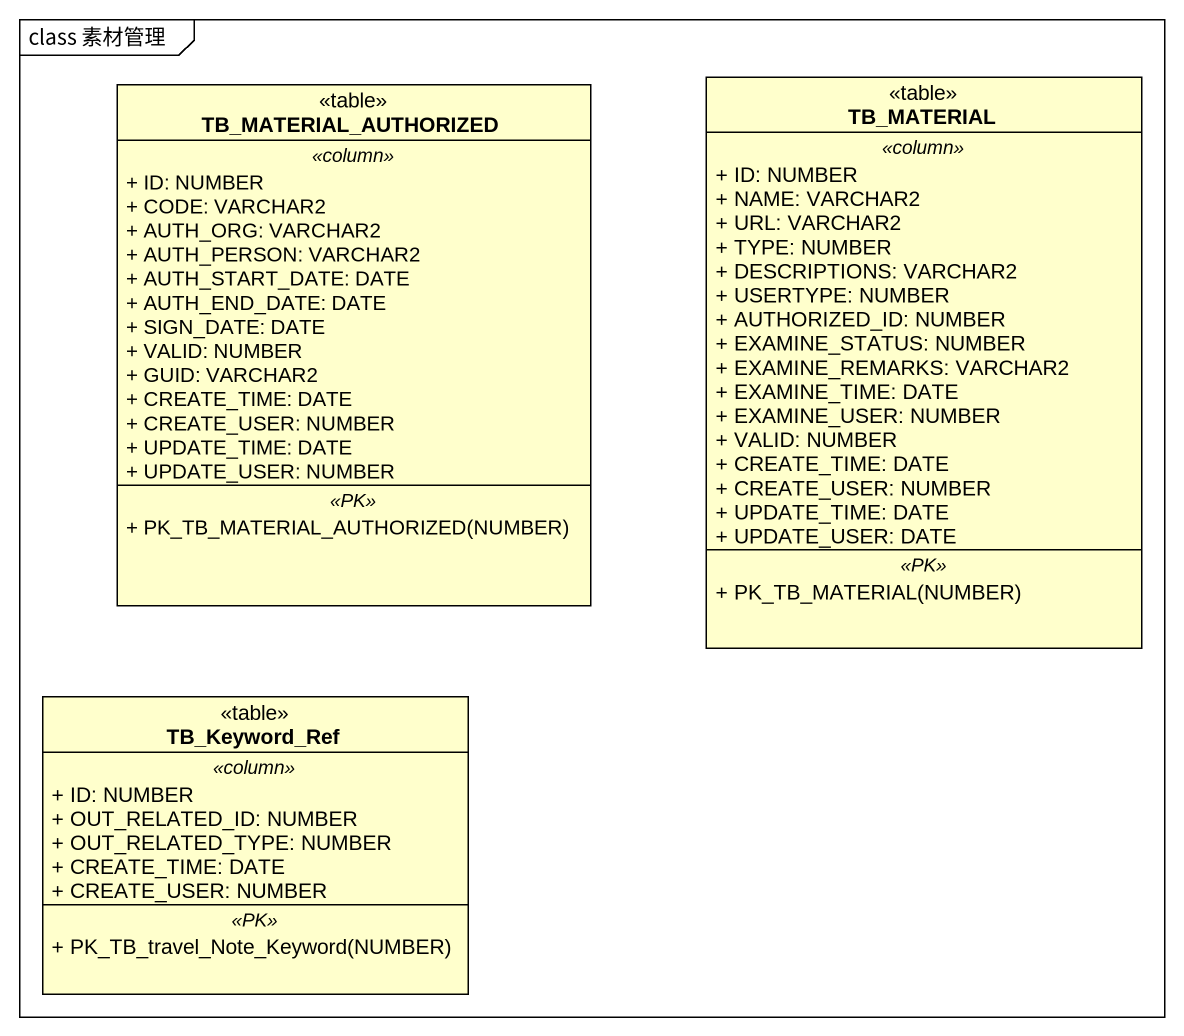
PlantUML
@startuml
mainframe class 素材管理
hide circle
hide empty members
skinparam classAttributeIconSize 0
class TB_MATERIAL_AUTHORIZED <<table>> {
  .. <<column>> ..
  + ID: NUMBER
  + CODE: VARCHAR2
  + AUTH_ORG: VARCHAR2
  + AUTH_PERSON: VARCHAR2
  + AUTH_START_DATE: DATE
  + AUTH_END_DATE: DATE
  + SIGN_DATE: DATE
  + VALID: NUMBER
  + GUID: VARCHAR2
  + CREATE_TIME: DATE
  + CREATE_USER: NUMBER
  + UPDATE_TIME: DATE
  + UPDATE_USER: NUMBER
  .. <<PK>> ..
  + PK_TB_MATERIAL_AUTHORIZED(NUMBER)
}
class TB_MATERIAL <<table>> {
  .. <<column>> ..
  + ID: NUMBER
  + NAME: VARCHAR2
  + URL: VARCHAR2
  + TYPE: NUMBER
  + DESCRIPTIONS: VARCHAR2
  + USERTYPE: NUMBER
  + AUTHORIZED_ID: NUMBER
  + EXAMINE_STATUS: NUMBER
  + EXAMINE_REMARKS: VARCHAR2
  + EXAMINE_TIME: DATE
  + EXAMINE_USER: NUMBER
  + VALID: NUMBER
  + CREATE_TIME: DATE
  + CREATE_USER: NUMBER
  + UPDATE_TIME: DATE
  + UPDATE_USER: DATE
  .. <<PK>> ..
  + PK_TB_MATERIAL(NUMBER)
}
class TB_Keyword_Ref <<table>> {
  .. <<column>> ..
  + ID: NUMBER
  + OUT_RELATED_ID: NUMBER
  + OUT_RELATED_TYPE: NUMBER
  + CREATE_TIME: DATE
  + CREATE_USER: NUMBER
  .. <<PK>> ..
  + PK_TB_travel_Note_Keyword(NUMBER)
}
@enduml
